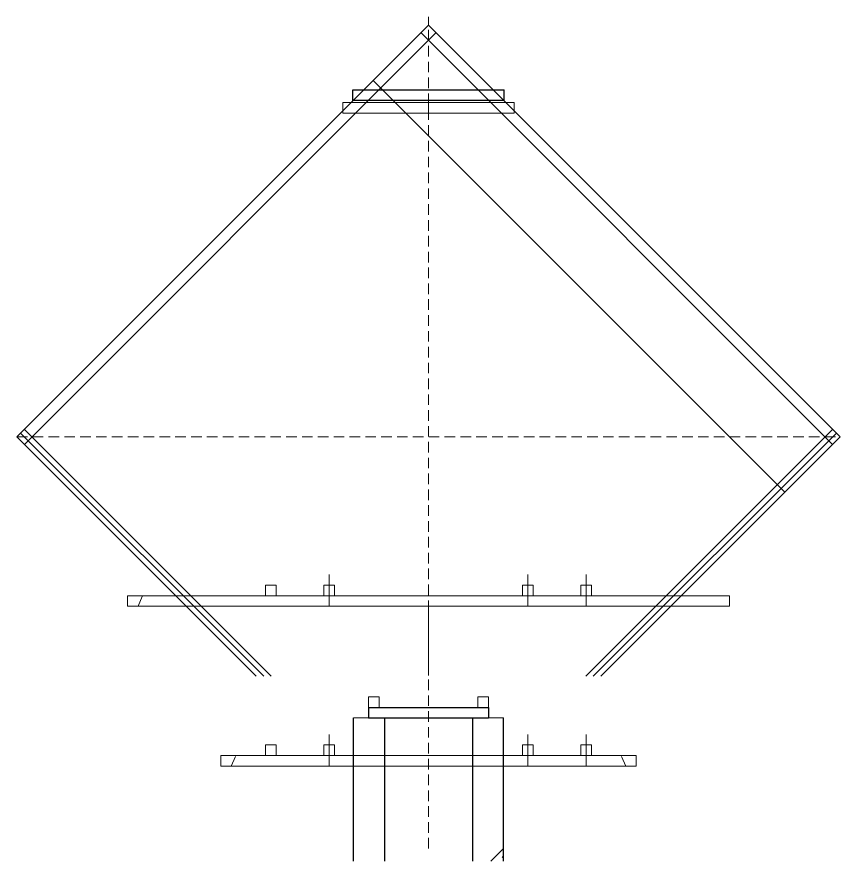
# Model space of a CAD drawing. Header units: millimetres. Extents: x -15418 to 43885, y -27590 to 23052.
# Drawn here: x 19452 to 20442, y -9276 to -8261 of the extents above; entities that cross this region are included whole.
import ezdxf

# ---------------------------------------------------------------- set-up
doc = ezdxf.new("R2010")
doc.units = ezdxf.units.MM
doc.header["$LTSCALE"] = 0.5
doc.linetypes.add('DASHEDX2', pattern=[38.1, 25.4, -12.7])
doc.layers.add('Layer1', color=1, linetype='Continuous')
doc.layers.add('Layer4', color=6, linetype='Continuous')
doc.layers.add('Layer6', color=7, linetype='DASHEDX2', lineweight=5)
doc.layers.add('Layer9', color=3, linetype='Continuous', lineweight=5)

msp = doc.modelspace()

# ---------------------------------------------------------------- linework, layer by layer
at = {"layer": 'Layer1', "transparency": 33554661}
for p, q in [((19451.721, -8766.3822), (19946.6957, -8271.4074)), ((19946.6957, -8271.4074), (20441.6705, -8766.3822)), ((19460.7012, -8775.3624), (19955.676, -8280.3877)), ((19937.7155, -8280.3877), (20432.6902, -8775.3624)), ((19880.2277, -8337.8755), (20375.2024, -8832.8502)), ((19855.6957, -8361.7377), (19855.6957, -8349.0377)), ((19855.6957, -8349.0377), (20037.6957, -8349.0377)), ((20037.6957, -8361.7377), (20037.6957, -8349.0377)), ((20037.6957, -8361.7377), (19855.6957, -8361.7377)), ((19757.546, -9054.2467), (19460.7012, -8757.4019)), ((20432.6902, -8757.4019), (20135.8455, -9054.2467)), ((19739.5855, -9054.2467), (19451.721, -8766.3822)), ((20441.6705, -8766.3822), (20153.806, -9054.2467))]:
    msp.add_line(p, q, dxfattribs=at)
at = {"layer": 'Layer4', "transparency": 33554661}
for p, q in [((19874.6457, -9091.5716), (19874.6457, -9104.2716)), ((19874.6457, -9091.5716), (20018.7457, -9091.5716)), ((19874.6457, -9091.5716), (20018.7457, -9091.5716)), ((20018.7457, -9091.5716), (20018.7457, -9104.2716)), ((19856.4457, -9276.4516), (19856.4457, -9104.2716)), ((19874.6457, -9104.2716), (20018.7457, -9104.2716)), ((19893.9457, -9104.2716), (19893.9457, -9276.4516)), ((19999.4457, -9104.2716), (19999.4457, -9276.4516)), ((20036.9457, -9276.4516), (20036.9457, -9104.2716))]:
    msp.add_line(p, q, dxfattribs=at)
at = {"layer": 'Layer6', "transparency": 33554661}
for p, q in [((19946.6957, -9261.3569), (19946.6957, -8261.3569)), ((19451.721, -8766.3822), (20441.6705, -8766.3822)), ((19597.3855, -8970.0216), (19602.646, -8957.3216)), ((19946.6957, -8970.0216), (19946.6957, -9053.4216)), ((19709.5855, -9162.2216), (19714.846, -9149.5216)), ((20183.806, -9162.2216), (20178.5455, -9149.5216))]:
    msp.add_line(p, q, dxfattribs=at)
at = {"layer": 'Layer9', "transparency": 33554661}
for p, q in [((19451.721, -8766.3822), (19946.6957, -8271.4074)), ((19946.6957, -8271.4074), (20441.6705, -8766.3822)), ((19460.7012, -8775.3624), (19955.676, -8280.3877)), ((19937.7155, -8280.3877), (20432.6902, -8775.3624)), ((19843.7457, -8364.2877), (20049.6457, -8364.2877)), ((19843.7457, -8364.2877), (19843.7457, -8376.9877)), ((20036.9457, -8364.2877), (19856.4457, -8364.2877)), ((19946.6957, -8376.9877), (19946.6957, -8364.2877)), ((20049.6457, -8364.2877), (20049.6457, -8376.9877)), ((20049.6457, -8376.9877), (19843.7457, -8376.9877)), ((19757.546, -9054.2467), (19460.7012, -8757.4019)), ((20432.6902, -8757.4019), (20135.8455, -9054.2467)), ((19739.5855, -9054.2467), (19451.721, -8766.3822)), ((19748.5657, -9054.2467), (19456.2111, -8761.892)), ((20437.1804, -8761.892), (20144.8257, -9054.2467)), ((20441.6705, -8766.3822), (20153.806, -9054.2467)), ((19827.2457, -8970.0216), (19827.2457, -8931.9216)), ((20066.1457, -8970.0216), (20066.1457, -8931.9216)), ((20136.2457, -8970.0216), (20136.2457, -8931.9216)), ((19750.7957, -8944.6216), (19763.4957, -8944.6216)), ((19750.7957, -8957.3216), (19750.7957, -8944.6216)), ((19763.4957, -8957.3216), (19763.4957, -8944.6216)), ((19820.8957, -8944.6216), (19833.5957, -8944.6216)), ((19820.8957, -8957.3216), (19820.8957, -8944.6216)), ((19833.5957, -8957.3216), (19833.5957, -8944.6216)), ((20072.4957, -8944.6216), (20059.7957, -8944.6216)), ((20059.7957, -8957.3216), (20059.7957, -8944.6216)), ((20072.4957, -8957.3216), (20072.4957, -8944.6216)), ((20142.5957, -8944.6216), (20129.8957, -8944.6216)), ((20129.8957, -8957.3216), (20129.8957, -8944.6216)), ((20142.5957, -8957.3216), (20142.5957, -8944.6216)), ((19584.6855, -8957.3216), (20308.706, -8957.3216)), ((19584.6855, -8957.3216), (19584.6855, -8970.0216)), ((19750.7957, -8957.3216), (19763.4957, -8957.3216)), ((19820.8957, -8957.3216), (19833.5957, -8957.3216)), ((20072.4957, -8957.3216), (20059.7957, -8957.3216)), ((20142.5957, -8957.3216), (20129.8957, -8957.3216)), ((20308.706, -8957.3216), (20308.706, -8970.0216)), ((19584.6855, -8970.0216), (20308.706, -8970.0216)), ((19887.3457, -9078.8716), (19874.6457, -9078.8716)), ((19874.6457, -9078.8716), (19874.6457, -9091.5716)), ((19887.3457, -9091.5716), (19887.3457, -9078.8716)), ((20006.0457, -9091.5716), (20006.0457, -9078.8716)), ((20006.0457, -9078.8716), (20018.7457, -9078.8716)), ((20018.7457, -9078.8716), (20018.7457, -9091.5716)), ((19874.6457, -9091.5716), (19887.3457, -9091.5716)), ((20018.7457, -9091.5716), (20006.0457, -9091.5716)), ((19856.4457, -9104.2716), (20036.9457, -9104.2716)), ((19827.2457, -9124.1216), (19827.2457, -9162.2216)), ((20066.1457, -9124.1216), (20066.1457, -9162.2216)), ((20136.2457, -9124.1216), (20136.2457, -9162.2216)), ((19750.7957, -9136.8216), (19763.4957, -9136.8216)), ((19750.7957, -9136.8216), (19750.7957, -9149.5216)), ((19763.4957, -9136.8216), (19763.4957, -9149.5216)), ((19820.8957, -9136.8216), (19833.5957, -9136.8216)), ((19820.8957, -9136.8216), (19820.8957, -9149.5216)), ((19833.5957, -9136.8216), (19833.5957, -9149.5216)), ((20072.4957, -9136.8216), (20059.7957, -9136.8216)), ((20059.7957, -9136.8216), (20059.7957, -9149.5216)), ((20072.4957, -9136.8216), (20072.4957, -9149.5216)), ((20142.5957, -9136.8216), (20129.8957, -9136.8216)), ((20129.8957, -9136.8216), (20129.8957, -9149.5216)), ((20142.5957, -9136.8216), (20142.5957, -9149.5216)), ((19696.8855, -9149.5216), (20196.506, -9149.5216)), ((19696.8855, -9149.5216), (19696.8855, -9162.2216)), ((19750.7957, -9149.5216), (19763.4957, -9149.5216)), ((19820.8957, -9149.5216), (19833.5957, -9149.5216)), ((20072.4957, -9149.5216), (20059.7957, -9149.5216)), ((20142.5957, -9149.5216), (20129.8957, -9149.5216)), ((20196.506, -9149.5216), (20196.506, -9162.2216)), ((19696.8855, -9162.2216), (20196.506, -9162.2216)), ((20036.9457, -9261.1214), (20021.6155, -9276.4516)), ((20036.9457, -9270.1016), (20035.0859, -9271.9615))]:
    msp.add_line(p, q, dxfattribs=at)

doc.saveas('drawing.dxf')
